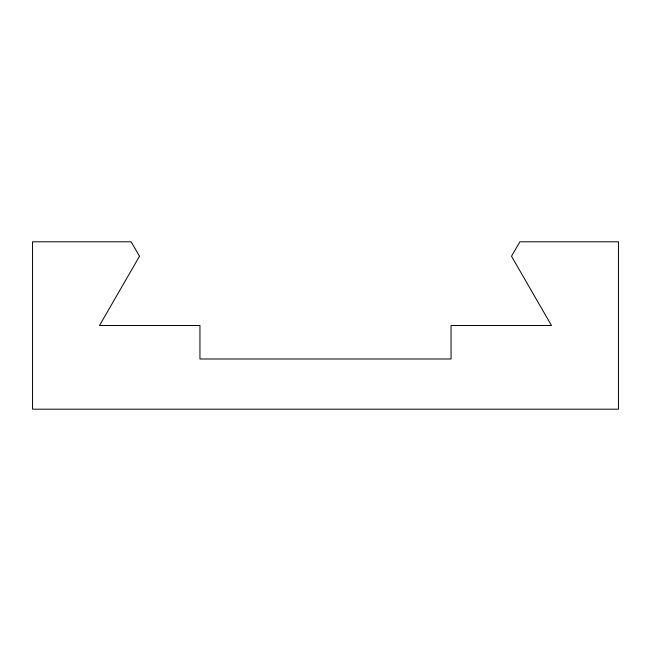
<?xml version="1.0" encoding="UTF-8"?>
<svg xmlns="http://www.w3.org/2000/svg" width="651" height="651" viewBox="0 0 651 651"><rect width="100%" height="100%" fill="white"/><g stroke="black" fill="none" stroke-linecap="round" stroke-linejoin="round"><path stroke-width="0.98" d="M139.501 256.234L99.513 325.5L199.947 325.5L199.947 358.978L451.053 358.978L451.053 325.5L551.487 325.5L511.499 256.234L519.905 241.798L618.45 241.798L618.45 409.194L32.55 409.194L32.55 241.798L131.095 241.798L139.501 256.234"/></g></svg>
